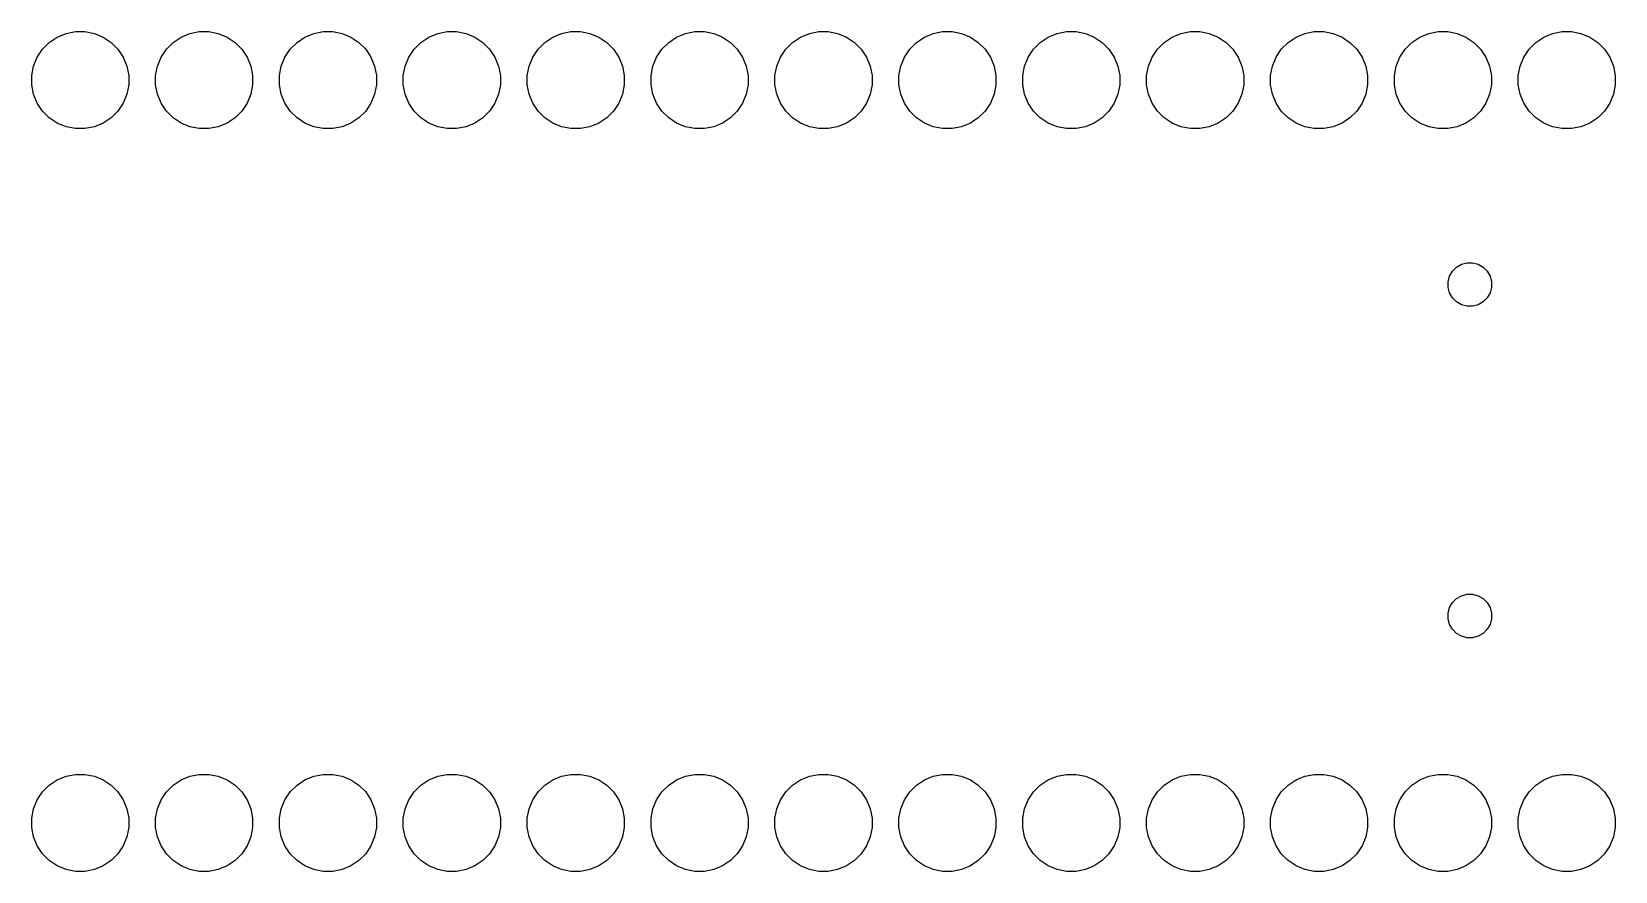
# Model space of a CAD drawing. Extents: x 173.5 to 206, y -95.3 to -78.1.
import ezdxf

# ---------------------------------------------------------------- set-up
doc = ezdxf.new("R2010")
doc.units = 0
doc.layers.add('BLACK', color=7, linetype='CONTINUOUS')

msp = doc.modelspace()

# ---------------------------------------------------------------- linework, layer by layer
at = {"layer": 'BLACK', "linetype": 'CONTINUOUS'}
for p, q in [((173.874766, -78.28239), (174.037762, -78.173479)), ((174.037762, -78.173479), (174.218874, -78.09846)), ((174.218874, -78.09846), (174.411142, -78.060215)), ((174.411142, -78.060215), (174.607176, -78.060215)), ((174.607176, -78.060215), (174.799444, -78.09846)), ((174.799444, -78.09846), (174.980556, -78.173479)), ((174.980556, -78.173479), (175.143552, -78.28239)), ((176.414766, -78.28239), (176.577762, -78.173479)), ((176.577762, -78.173479), (176.758874, -78.09846)), ((176.758874, -78.09846), (176.951142, -78.060215)), ((176.951142, -78.060215), (177.147176, -78.060215)), ((177.147176, -78.060215), (177.339444, -78.09846)), ((177.339444, -78.09846), (177.520556, -78.173479)), ((177.520556, -78.173479), (177.683552, -78.28239)), ((178.954766, -78.28239), (179.117762, -78.173479)), ((179.117762, -78.173479), (179.298874, -78.09846)), ((179.298874, -78.09846), (179.491142, -78.060215)), ((179.491142, -78.060215), (179.687176, -78.060215)), ((179.687176, -78.060215), (179.879444, -78.09846)), ((179.879444, -78.09846), (180.060556, -78.173479)), ((180.060556, -78.173479), (180.223552, -78.28239)), ((181.494766, -78.28239), (181.657762, -78.173479)), ((181.657762, -78.173479), (181.838874, -78.09846)), ((181.838874, -78.09846), (182.031142, -78.060215)), ((182.031142, -78.060215), (182.227176, -78.060215)), ((182.227176, -78.060215), (182.419444, -78.09846)), ((182.419444, -78.09846), (182.600556, -78.173479)), ((182.600556, -78.173479), (182.763552, -78.28239)), ((184.034766, -78.28239), (184.197762, -78.173479)), ((184.197762, -78.173479), (184.378874, -78.09846)), ((184.378874, -78.09846), (184.571142, -78.060215)), ((184.571142, -78.060215), (184.767176, -78.060215)), ((184.767176, -78.060215), (184.959444, -78.09846)), ((184.959444, -78.09846), (185.140556, -78.173479)), ((185.140556, -78.173479), (185.303552, -78.28239)), ((186.574766, -78.28239), (186.737762, -78.173479)), ((186.737762, -78.173479), (186.918874, -78.09846)), ((186.918874, -78.09846), (187.111142, -78.060215)), ((187.111142, -78.060215), (187.307176, -78.060215)), ((187.307176, -78.060215), (187.499444, -78.09846)), ((187.499444, -78.09846), (187.680556, -78.173479)), ((187.680556, -78.173479), (187.843552, -78.28239)), ((189.114766, -78.28239), (189.277762, -78.173479)), ((189.277762, -78.173479), (189.458874, -78.09846)), ((189.458874, -78.09846), (189.651142, -78.060215)), ((189.651142, -78.060215), (189.847176, -78.060215)), ((189.847176, -78.060215), (190.039444, -78.09846)), ((190.039444, -78.09846), (190.220556, -78.173479)), ((190.220556, -78.173479), (190.383552, -78.28239)), ((191.654766, -78.28239), (191.817762, -78.173479)), ((191.817762, -78.173479), (191.998874, -78.09846)), ((191.998874, -78.09846), (192.191142, -78.060215)), ((192.191142, -78.060215), (192.387176, -78.060215)), ((192.387176, -78.060215), (192.579444, -78.09846)), ((192.579444, -78.09846), (192.760556, -78.173479)), ((192.760556, -78.173479), (192.923552, -78.28239)), ((194.194766, -78.28239), (194.357762, -78.173479)), ((194.357762, -78.173479), (194.538874, -78.09846)), ((194.538874, -78.09846), (194.731142, -78.060215)), ((194.731142, -78.060215), (194.927176, -78.060215)), ((194.927176, -78.060215), (195.119444, -78.09846)), ((195.119444, -78.09846), (195.300556, -78.173479)), ((195.300556, -78.173479), (195.463552, -78.28239)), ((196.734766, -78.28239), (196.897762, -78.173479)), ((196.897762, -78.173479), (197.078874, -78.09846)), ((197.078874, -78.09846), (197.271142, -78.060215)), ((197.271142, -78.060215), (197.467176, -78.060215)), ((197.467176, -78.060215), (197.659444, -78.09846)), ((197.659444, -78.09846), (197.840556, -78.173479)), ((197.840556, -78.173479), (198.003552, -78.28239)), ((199.274766, -78.28239), (199.437762, -78.173479)), ((199.437762, -78.173479), (199.618874, -78.09846)), ((199.618874, -78.09846), (199.811142, -78.060215)), ((199.811142, -78.060215), (200.007176, -78.060215)), ((200.007176, -78.060215), (200.199444, -78.09846)), ((200.199444, -78.09846), (200.380556, -78.173479)), ((200.380556, -78.173479), (200.543552, -78.28239)), ((201.814766, -78.28239), (201.977762, -78.173479)), ((201.977762, -78.173479), (202.158874, -78.09846)), ((202.158874, -78.09846), (202.351142, -78.060215)), ((202.351142, -78.060215), (202.547176, -78.060215)), ((202.547176, -78.060215), (202.739444, -78.09846)), ((202.739444, -78.09846), (202.920556, -78.173479)), ((202.920556, -78.173479), (203.083552, -78.28239)), ((204.354766, -78.28239), (204.517762, -78.173479)), ((204.517762, -78.173479), (204.698874, -78.09846)), ((204.698874, -78.09846), (204.891142, -78.060215)), ((204.891142, -78.060215), (205.087176, -78.060215)), ((205.087176, -78.060215), (205.279444, -78.09846)), ((205.279444, -78.09846), (205.460556, -78.173479)), ((205.460556, -78.173479), (205.623552, -78.28239)), ((173.627238, -78.584003), (173.736149, -78.421007)), ((173.736149, -78.421007), (173.874766, -78.28239)), ((175.143552, -78.28239), (175.282169, -78.421007)), ((175.282169, -78.421007), (175.39108, -78.584003)), ((176.167238, -78.584003), (176.276149, -78.421007)), ((176.276149, -78.421007), (176.414766, -78.28239)), ((177.683552, -78.28239), (177.822169, -78.421007)), ((177.822169, -78.421007), (177.93108, -78.584003)), ((178.707238, -78.584003), (178.816149, -78.421007)), ((178.816149, -78.421007), (178.954766, -78.28239)), ((180.223552, -78.28239), (180.362169, -78.421007)), ((180.362169, -78.421007), (180.47108, -78.584003)), ((181.247238, -78.584003), (181.356149, -78.421007)), ((181.356149, -78.421007), (181.494766, -78.28239)), ((182.763552, -78.28239), (182.902169, -78.421007)), ((182.902169, -78.421007), (183.01108, -78.584003)), ((183.787238, -78.584003), (183.896149, -78.421007)), ((183.896149, -78.421007), (184.034766, -78.28239)), ((185.303552, -78.28239), (185.442169, -78.421007)), ((185.442169, -78.421007), (185.55108, -78.584003)), ((186.327238, -78.584003), (186.436149, -78.421007)), ((186.436149, -78.421007), (186.574766, -78.28239)), ((187.843552, -78.28239), (187.982169, -78.421007)), ((187.982169, -78.421007), (188.09108, -78.584003)), ((188.867238, -78.584003), (188.976149, -78.421007)), ((188.976149, -78.421007), (189.114766, -78.28239)), ((190.383552, -78.28239), (190.522169, -78.421007)), ((190.522169, -78.421007), (190.63108, -78.584003)), ((191.407238, -78.584003), (191.516149, -78.421007)), ((191.516149, -78.421007), (191.654766, -78.28239)), ((192.923552, -78.28239), (193.062169, -78.421007)), ((193.062169, -78.421007), (193.17108, -78.584003)), ((193.947238, -78.584003), (194.056149, -78.421007)), ((194.056149, -78.421007), (194.194766, -78.28239)), ((195.463552, -78.28239), (195.602169, -78.421007)), ((195.602169, -78.421007), (195.71108, -78.584003)), ((196.487238, -78.584003), (196.596149, -78.421007)), ((196.596149, -78.421007), (196.734766, -78.28239)), ((198.003552, -78.28239), (198.142169, -78.421007)), ((198.142169, -78.421007), (198.25108, -78.584003)), ((199.027238, -78.584003), (199.136149, -78.421007)), ((199.136149, -78.421007), (199.274766, -78.28239)), ((200.543552, -78.28239), (200.682169, -78.421007)), ((200.682169, -78.421007), (200.79108, -78.584003)), ((201.567238, -78.584003), (201.676149, -78.421007)), ((201.676149, -78.421007), (201.814766, -78.28239)), ((203.083552, -78.28239), (203.222169, -78.421007)), ((203.222169, -78.421007), (203.33108, -78.584003)), ((204.107238, -78.584003), (204.216149, -78.421007)), ((204.216149, -78.421007), (204.354766, -78.28239)), ((205.623552, -78.28239), (205.762169, -78.421007)), ((205.762169, -78.421007), (205.87108, -78.584003)), ((173.513974, -78.957383), (173.552219, -78.765115)), ((173.552219, -78.765115), (173.627238, -78.584003)), ((175.39108, -78.584003), (175.466099, -78.765115)), ((175.466099, -78.765115), (175.504344, -78.957383)), ((176.053974, -78.957383), (176.092219, -78.765115)), ((176.092219, -78.765115), (176.167238, -78.584003)), ((177.93108, -78.584003), (178.006099, -78.765115)), ((178.006099, -78.765115), (178.044344, -78.957383)), ((178.593974, -78.957383), (178.632219, -78.765115)), ((178.632219, -78.765115), (178.707238, -78.584003)), ((180.47108, -78.584003), (180.546099, -78.765115)), ((180.546099, -78.765115), (180.584344, -78.957383)), ((181.133974, -78.957383), (181.172219, -78.765115)), ((181.172219, -78.765115), (181.247238, -78.584003)), ((183.01108, -78.584003), (183.086099, -78.765115)), ((183.086099, -78.765115), (183.124344, -78.957383)), ((183.673974, -78.957383), (183.712219, -78.765115)), ((183.712219, -78.765115), (183.787238, -78.584003)), ((185.55108, -78.584003), (185.626099, -78.765115)), ((185.626099, -78.765115), (185.664344, -78.957383)), ((186.213974, -78.957383), (186.252219, -78.765115)), ((186.252219, -78.765115), (186.327238, -78.584003)), ((188.09108, -78.584003), (188.166099, -78.765115)), ((188.166099, -78.765115), (188.204344, -78.957383)), ((188.753974, -78.957383), (188.792219, -78.765115)), ((188.792219, -78.765115), (188.867238, -78.584003)), ((190.63108, -78.584003), (190.706099, -78.765115)), ((190.706099, -78.765115), (190.744344, -78.957383)), ((191.293974, -78.957383), (191.332219, -78.765115)), ((191.332219, -78.765115), (191.407238, -78.584003)), ((193.17108, -78.584003), (193.246099, -78.765115)), ((193.246099, -78.765115), (193.284344, -78.957383)), ((193.833974, -78.957383), (193.872219, -78.765115)), ((193.872219, -78.765115), (193.947238, -78.584003)), ((195.71108, -78.584003), (195.786099, -78.765115)), ((195.786099, -78.765115), (195.824344, -78.957383)), ((196.373974, -78.957383), (196.412219, -78.765115)), ((196.412219, -78.765115), (196.487238, -78.584003)), ((198.25108, -78.584003), (198.326099, -78.765115)), ((198.326099, -78.765115), (198.364344, -78.957383)), ((198.913974, -78.957383), (198.952219, -78.765115)), ((198.952219, -78.765115), (199.027238, -78.584003)), ((200.79108, -78.584003), (200.866099, -78.765115)), ((200.866099, -78.765115), (200.904344, -78.957383)), ((201.453974, -78.957383), (201.492219, -78.765115)), ((201.492219, -78.765115), (201.567238, -78.584003)), ((203.33108, -78.584003), (203.406099, -78.765115)), ((203.406099, -78.765115), (203.444344, -78.957383)), ((203.993974, -78.957383), (204.032219, -78.765115)), ((204.032219, -78.765115), (204.107238, -78.584003)), ((205.87108, -78.584003), (205.946099, -78.765115)), ((205.946099, -78.765115), (205.984344, -78.957383)), ((173.513974, -79.153417), (173.513974, -78.957383)), ((173.552219, -79.345685), (173.513974, -79.153417)), ((175.504344, -79.153417), (175.466099, -79.345685)), ((175.504344, -78.957383), (175.504344, -79.153417)), ((176.053974, -79.153417), (176.053974, -78.957383)), ((176.092219, -79.345685), (176.053974, -79.153417)), ((178.044344, -79.153417), (178.006099, -79.345685)), ((178.044344, -78.957383), (178.044344, -79.153417)), ((178.593974, -79.153417), (178.593974, -78.957383)), ((178.632219, -79.345685), (178.593974, -79.153417)), ((180.584344, -79.153417), (180.546099, -79.345685)), ((180.584344, -78.957383), (180.584344, -79.153417)), ((181.133974, -79.153417), (181.133974, -78.957383)), ((181.172219, -79.345685), (181.133974, -79.153417)), ((183.124344, -79.153417), (183.086099, -79.345685)), ((183.124344, -78.957383), (183.124344, -79.153417)), ((183.673974, -79.153417), (183.673974, -78.957383)), ((183.712219, -79.345685), (183.673974, -79.153417)), ((185.664344, -79.153417), (185.626099, -79.345685)), ((185.664344, -78.957383), (185.664344, -79.153417)), ((186.213974, -79.153417), (186.213974, -78.957383)), ((186.252219, -79.345685), (186.213974, -79.153417)), ((188.204344, -79.153417), (188.166099, -79.345685)), ((188.204344, -78.957383), (188.204344, -79.153417)), ((188.753974, -79.153417), (188.753974, -78.957383)), ((188.792219, -79.345685), (188.753974, -79.153417)), ((190.744344, -79.153417), (190.706099, -79.345685)), ((190.744344, -78.957383), (190.744344, -79.153417)), ((191.293974, -79.153417), (191.293974, -78.957383)), ((191.332219, -79.345685), (191.293974, -79.153417)), ((193.284344, -79.153417), (193.246099, -79.345685)), ((193.284344, -78.957383), (193.284344, -79.153417)), ((193.833974, -79.153417), (193.833974, -78.957383)), ((193.872219, -79.345685), (193.833974, -79.153417)), ((195.824344, -79.153417), (195.786099, -79.345685)), ((195.824344, -78.957383), (195.824344, -79.153417)), ((196.373974, -79.153417), (196.373974, -78.957383)), ((196.412219, -79.345685), (196.373974, -79.153417)), ((198.364344, -79.153417), (198.326099, -79.345685)), ((198.364344, -78.957383), (198.364344, -79.153417)), ((198.913974, -79.153417), (198.913974, -78.957383)), ((198.952219, -79.345685), (198.913974, -79.153417)), ((200.904344, -79.153417), (200.866099, -79.345685)), ((200.904344, -78.957383), (200.904344, -79.153417)), ((201.453974, -79.153417), (201.453974, -78.957383)), ((201.492219, -79.345685), (201.453974, -79.153417)), ((203.444344, -79.153417), (203.406099, -79.345685)), ((203.444344, -78.957383), (203.444344, -79.153417)), ((203.993974, -79.153417), (203.993974, -78.957383)), ((204.032219, -79.345685), (203.993974, -79.153417)), ((205.984344, -79.153417), (205.946099, -79.345685)), ((205.984344, -78.957383), (205.984344, -79.153417)), ((173.627238, -79.526797), (173.552219, -79.345685)), ((173.736149, -79.689793), (173.627238, -79.526797)), ((175.39108, -79.526797), (175.282169, -79.689793)), ((175.466099, -79.345685), (175.39108, -79.526797)), ((176.167238, -79.526797), (176.092219, -79.345685)), ((176.276149, -79.689793), (176.167238, -79.526797)), ((177.93108, -79.526797), (177.822169, -79.689793)), ((178.006099, -79.345685), (177.93108, -79.526797)), ((178.707238, -79.526797), (178.632219, -79.345685)), ((178.816149, -79.689793), (178.707238, -79.526797)), ((180.47108, -79.526797), (180.362169, -79.689793)), ((180.546099, -79.345685), (180.47108, -79.526797)), ((181.247238, -79.526797), (181.172219, -79.345685)), ((181.356149, -79.689793), (181.247238, -79.526797)), ((183.01108, -79.526797), (182.902169, -79.689793)), ((183.086099, -79.345685), (183.01108, -79.526797)), ((183.787238, -79.526797), (183.712219, -79.345685)), ((183.896149, -79.689793), (183.787238, -79.526797)), ((185.55108, -79.526797), (185.442169, -79.689793)), ((185.626099, -79.345685), (185.55108, -79.526797)), ((186.327238, -79.526797), (186.252219, -79.345685)), ((186.436149, -79.689793), (186.327238, -79.526797)), ((188.09108, -79.526797), (187.982169, -79.689793)), ((188.166099, -79.345685), (188.09108, -79.526797)), ((188.867238, -79.526797), (188.792219, -79.345685)), ((188.976149, -79.689793), (188.867238, -79.526797)), ((190.63108, -79.526797), (190.522169, -79.689793)), ((190.706099, -79.345685), (190.63108, -79.526797)), ((191.407238, -79.526797), (191.332219, -79.345685)), ((191.516149, -79.689793), (191.407238, -79.526797)), ((193.17108, -79.526797), (193.062169, -79.689793)), ((193.246099, -79.345685), (193.17108, -79.526797)), ((193.947238, -79.526797), (193.872219, -79.345685)), ((194.056149, -79.689793), (193.947238, -79.526797)), ((195.71108, -79.526797), (195.602169, -79.689793)), ((195.786099, -79.345685), (195.71108, -79.526797)), ((196.487238, -79.526797), (196.412219, -79.345685)), ((196.596149, -79.689793), (196.487238, -79.526797)), ((198.25108, -79.526797), (198.142169, -79.689793)), ((198.326099, -79.345685), (198.25108, -79.526797)), ((199.027238, -79.526797), (198.952219, -79.345685)), ((199.136149, -79.689793), (199.027238, -79.526797)), ((200.79108, -79.526797), (200.682169, -79.689793)), ((200.866099, -79.345685), (200.79108, -79.526797)), ((201.567238, -79.526797), (201.492219, -79.345685)), ((201.676149, -79.689793), (201.567238, -79.526797)), ((203.33108, -79.526797), (203.222169, -79.689793)), ((203.406099, -79.345685), (203.33108, -79.526797)), ((204.107238, -79.526797), (204.032219, -79.345685)), ((204.216149, -79.689793), (204.107238, -79.526797)), ((205.87108, -79.526797), (205.762169, -79.689793)), ((205.946099, -79.345685), (205.87108, -79.526797)), ((173.874766, -79.82841), (173.736149, -79.689793)), ((174.037762, -79.937321), (173.874766, -79.82841)), ((175.143552, -79.82841), (174.980556, -79.937321)), ((175.282169, -79.689793), (175.143552, -79.82841)), ((176.414766, -79.82841), (176.276149, -79.689793)), ((176.577762, -79.937321), (176.414766, -79.82841)), ((177.683552, -79.82841), (177.520556, -79.937321)), ((177.822169, -79.689793), (177.683552, -79.82841)), ((178.954766, -79.82841), (178.816149, -79.689793)), ((179.117762, -79.937321), (178.954766, -79.82841)), ((180.223552, -79.82841), (180.060556, -79.937321)), ((180.362169, -79.689793), (180.223552, -79.82841)), ((181.494766, -79.82841), (181.356149, -79.689793)), ((181.657762, -79.937321), (181.494766, -79.82841)), ((182.763552, -79.82841), (182.600556, -79.937321)), ((182.902169, -79.689793), (182.763552, -79.82841)), ((184.034766, -79.82841), (183.896149, -79.689793)), ((184.197762, -79.937321), (184.034766, -79.82841)), ((185.303552, -79.82841), (185.140556, -79.937321)), ((185.442169, -79.689793), (185.303552, -79.82841)), ((186.574766, -79.82841), (186.436149, -79.689793)), ((186.737762, -79.937321), (186.574766, -79.82841)), ((187.843552, -79.82841), (187.680556, -79.937321)), ((187.982169, -79.689793), (187.843552, -79.82841)), ((189.114766, -79.82841), (188.976149, -79.689793)), ((189.277762, -79.937321), (189.114766, -79.82841)), ((190.383552, -79.82841), (190.220556, -79.937321)), ((190.522169, -79.689793), (190.383552, -79.82841)), ((191.654766, -79.82841), (191.516149, -79.689793)), ((191.817762, -79.937321), (191.654766, -79.82841)), ((192.923552, -79.82841), (192.760556, -79.937321)), ((193.062169, -79.689793), (192.923552, -79.82841)), ((194.194766, -79.82841), (194.056149, -79.689793)), ((194.357762, -79.937321), (194.194766, -79.82841)), ((195.463552, -79.82841), (195.300556, -79.937321)), ((195.602169, -79.689793), (195.463552, -79.82841)), ((196.734766, -79.82841), (196.596149, -79.689793)), ((196.897762, -79.937321), (196.734766, -79.82841)), ((198.003552, -79.82841), (197.840556, -79.937321)), ((198.142169, -79.689793), (198.003552, -79.82841)), ((199.274766, -79.82841), (199.136149, -79.689793)), ((199.437762, -79.937321), (199.274766, -79.82841)), ((200.543552, -79.82841), (200.380556, -79.937321)), ((200.682169, -79.689793), (200.543552, -79.82841)), ((201.814766, -79.82841), (201.676149, -79.689793)), ((201.977762, -79.937321), (201.814766, -79.82841)), ((203.083552, -79.82841), (202.920556, -79.937321)), ((203.222169, -79.689793), (203.083552, -79.82841)), ((204.354766, -79.82841), (204.216149, -79.689793)), ((204.517762, -79.937321), (204.354766, -79.82841)), ((205.623552, -79.82841), (205.460556, -79.937321)), ((205.762169, -79.689793), (205.623552, -79.82841)), ((174.218874, -80.01234), (174.037762, -79.937321)), ((174.411142, -80.050585), (174.218874, -80.01234)), ((174.607176, -80.050585), (174.411142, -80.050585)), ((174.799444, -80.01234), (174.607176, -80.050585)), ((174.980556, -79.937321), (174.799444, -80.01234)), ((176.758874, -80.01234), (176.577762, -79.937321)), ((176.951142, -80.050585), (176.758874, -80.01234)), ((177.147176, -80.050585), (176.951142, -80.050585)), ((177.339444, -80.01234), (177.147176, -80.050585)), ((177.520556, -79.937321), (177.339444, -80.01234)), ((179.298874, -80.01234), (179.117762, -79.937321)), ((179.491142, -80.050585), (179.298874, -80.01234)), ((179.687176, -80.050585), (179.491142, -80.050585)), ((179.879444, -80.01234), (179.687176, -80.050585)), ((180.060556, -79.937321), (179.879444, -80.01234)), ((181.838874, -80.01234), (181.657762, -79.937321)), ((182.031142, -80.050585), (181.838874, -80.01234)), ((182.227176, -80.050585), (182.031142, -80.050585)), ((182.419444, -80.01234), (182.227176, -80.050585)), ((182.600556, -79.937321), (182.419444, -80.01234)), ((184.378874, -80.01234), (184.197762, -79.937321)), ((184.571142, -80.050585), (184.378874, -80.01234)), ((184.767176, -80.050585), (184.571142, -80.050585)), ((184.959444, -80.01234), (184.767176, -80.050585)), ((185.140556, -79.937321), (184.959444, -80.01234)), ((186.918874, -80.01234), (186.737762, -79.937321)), ((187.111142, -80.050585), (186.918874, -80.01234)), ((187.307176, -80.050585), (187.111142, -80.050585)), ((187.499444, -80.01234), (187.307176, -80.050585)), ((187.680556, -79.937321), (187.499444, -80.01234)), ((189.458874, -80.01234), (189.277762, -79.937321)), ((189.651142, -80.050585), (189.458874, -80.01234)), ((189.847176, -80.050585), (189.651142, -80.050585)), ((190.039444, -80.01234), (189.847176, -80.050585)), ((190.220556, -79.937321), (190.039444, -80.01234)), ((191.998874, -80.01234), (191.817762, -79.937321)), ((192.191142, -80.050585), (191.998874, -80.01234)), ((192.387176, -80.050585), (192.191142, -80.050585)), ((192.579444, -80.01234), (192.387176, -80.050585)), ((192.760556, -79.937321), (192.579444, -80.01234)), ((194.538874, -80.01234), (194.357762, -79.937321)), ((194.731142, -80.050585), (194.538874, -80.01234)), ((194.927176, -80.050585), (194.731142, -80.050585)), ((195.119444, -80.01234), (194.927176, -80.050585)), ((195.300556, -79.937321), (195.119444, -80.01234)), ((197.078874, -80.01234), (196.897762, -79.937321)), ((197.271142, -80.050585), (197.078874, -80.01234)), ((197.467176, -80.050585), (197.271142, -80.050585)), ((197.659444, -80.01234), (197.467176, -80.050585)), ((197.840556, -79.937321), (197.659444, -80.01234)), ((199.618874, -80.01234), (199.437762, -79.937321)), ((199.811142, -80.050585), (199.618874, -80.01234)), ((200.007176, -80.050585), (199.811142, -80.050585)), ((200.199444, -80.01234), (200.007176, -80.050585)), ((200.380556, -79.937321), (200.199444, -80.01234)), ((202.158874, -80.01234), (201.977762, -79.937321)), ((202.351142, -80.050585), (202.158874, -80.01234)), ((202.547176, -80.050585), (202.351142, -80.050585)), ((202.739444, -80.01234), (202.547176, -80.050585)), ((202.920556, -79.937321), (202.739444, -80.01234)), ((204.698874, -80.01234), (204.517762, -79.937321)), ((204.891142, -80.050585), (204.698874, -80.01234)), ((205.087176, -80.050585), (204.891142, -80.050585)), ((205.279444, -80.01234), (205.087176, -80.050585)), ((205.460556, -79.937321), (205.279444, -80.01234)), ((202.55385, -83.191263), (202.584254, -83.077792)), ((202.584254, -83.077792), (202.642991, -82.976057)), ((202.642991, -82.976057), (202.726057, -82.892991)), ((202.726057, -82.892991), (202.827792, -82.834254)), ((202.827792, -82.834254), (202.941263, -82.80385)), ((202.941263, -82.80385), (203.058737, -82.80385)), ((203.058737, -82.80385), (203.172208, -82.834254)), ((203.172208, -82.834254), (203.273943, -82.892991)), ((203.273943, -82.892991), (203.357009, -82.976057)), ((203.357009, -82.976057), (203.415746, -83.077792)), ((203.415746, -83.077792), (203.44615, -83.191263)), ((202.55385, -83.308737), (202.55385, -83.191263)), ((202.584254, -83.422208), (202.55385, -83.308737)), ((202.642991, -83.523943), (202.584254, -83.422208)), ((203.415746, -83.422208), (203.357009, -83.523943)), ((203.44615, -83.308737), (203.415746, -83.422208)), ((203.44615, -83.191263), (203.44615, -83.308737)), ((202.726057, -83.607009), (202.642991, -83.523943)), ((202.827792, -83.665746), (202.726057, -83.607009)), ((202.941263, -83.69615), (202.827792, -83.665746)), ((203.058737, -83.69615), (202.941263, -83.69615)), ((203.172208, -83.665746), (203.058737, -83.69615)), ((203.273943, -83.607009), (203.172208, -83.665746)), ((203.357009, -83.523943), (203.273943, -83.607009)), ((202.827792, -89.634254), (202.941263, -89.60385)), ((202.941263, -89.60385), (203.058737, -89.60385)), ((203.058737, -89.60385), (203.172208, -89.634254)), ((202.55385, -89.991263), (202.584254, -89.877792)), ((202.584254, -89.877792), (202.642991, -89.776057)), ((202.642991, -89.776057), (202.726057, -89.692991)), ((202.726057, -89.692991), (202.827792, -89.634254)), ((203.172208, -89.634254), (203.273943, -89.692991)), ((203.273943, -89.692991), (203.357009, -89.776057)), ((203.357009, -89.776057), (203.415746, -89.877792)), ((203.415746, -89.877792), (203.44615, -89.991263)), ((202.55385, -90.108737), (202.55385, -89.991263)), ((202.584254, -90.222208), (202.55385, -90.108737)), ((202.642991, -90.323943), (202.584254, -90.222208)), ((203.415746, -90.222208), (203.357009, -90.323943)), ((203.44615, -90.108737), (203.415746, -90.222208)), ((203.44615, -89.991263), (203.44615, -90.108737)), ((202.726057, -90.407009), (202.642991, -90.323943)), ((202.827792, -90.465746), (202.726057, -90.407009)), ((202.941263, -90.49615), (202.827792, -90.465746)), ((203.058737, -90.49615), (202.941263, -90.49615)), ((203.172208, -90.465746), (203.058737, -90.49615)), ((203.273943, -90.407009), (203.172208, -90.465746)), ((203.357009, -90.323943), (203.273943, -90.407009)), ((173.874776, -93.5224), (174.037772, -93.413489)), ((174.037772, -93.413489), (174.218884, -93.33847)), ((174.218884, -93.33847), (174.411152, -93.300225)), ((174.411152, -93.300225), (174.607186, -93.300225)), ((174.607186, -93.300225), (174.799454, -93.33847)), ((174.799454, -93.33847), (174.980566, -93.413489)), ((174.980566, -93.413489), (175.143562, -93.5224)), ((176.414776, -93.5224), (176.577772, -93.413489)), ((176.577772, -93.413489), (176.758884, -93.33847)), ((176.758884, -93.33847), (176.951152, -93.300225)), ((176.951152, -93.300225), (177.147186, -93.300225)), ((177.147186, -93.300225), (177.339454, -93.33847)), ((177.339454, -93.33847), (177.520566, -93.413489)), ((177.520566, -93.413489), (177.683562, -93.5224)), ((178.954776, -93.5224), (179.117772, -93.413489)), ((179.117772, -93.413489), (179.298884, -93.33847)), ((179.298884, -93.33847), (179.491152, -93.300225)), ((179.491152, -93.300225), (179.687186, -93.300225)), ((179.687186, -93.300225), (179.879454, -93.33847)), ((179.879454, -93.33847), (180.060566, -93.413489)), ((180.060566, -93.413489), (180.223562, -93.5224)), ((181.494776, -93.5224), (181.657772, -93.413489)), ((181.657772, -93.413489), (181.838884, -93.33847)), ((181.838884, -93.33847), (182.031152, -93.300225)), ((182.031152, -93.300225), (182.227186, -93.300225)), ((182.227186, -93.300225), (182.419454, -93.33847)), ((182.419454, -93.33847), (182.600566, -93.413489)), ((182.600566, -93.413489), (182.763562, -93.5224)), ((184.034776, -93.5224), (184.197772, -93.413489)), ((184.197772, -93.413489), (184.378884, -93.33847)), ((184.378884, -93.33847), (184.571152, -93.300225)), ((184.571152, -93.300225), (184.767186, -93.300225)), ((184.767186, -93.300225), (184.959454, -93.33847)), ((184.959454, -93.33847), (185.140566, -93.413489)), ((185.140566, -93.413489), (185.303562, -93.5224)), ((186.574776, -93.5224), (186.737772, -93.413489)), ((186.737772, -93.413489), (186.918884, -93.33847)), ((186.918884, -93.33847), (187.111152, -93.300225)), ((187.111152, -93.300225), (187.307186, -93.300225)), ((187.307186, -93.300225), (187.499454, -93.33847)), ((187.499454, -93.33847), (187.680566, -93.413489)), ((187.680566, -93.413489), (187.843562, -93.5224)), ((189.114776, -93.5224), (189.277772, -93.413489)), ((189.277772, -93.413489), (189.458884, -93.33847)), ((189.458884, -93.33847), (189.651152, -93.300225)), ((189.651152, -93.300225), (189.847186, -93.300225)), ((189.847186, -93.300225), (190.039454, -93.33847)), ((190.039454, -93.33847), (190.220566, -93.413489)), ((190.220566, -93.413489), (190.383562, -93.5224)), ((191.654776, -93.5224), (191.817772, -93.413489)), ((191.817772, -93.413489), (191.998884, -93.33847)), ((191.998884, -93.33847), (192.191152, -93.300225)), ((192.191152, -93.300225), (192.387186, -93.300225)), ((192.387186, -93.300225), (192.579454, -93.33847)), ((192.579454, -93.33847), (192.760566, -93.413489)), ((192.760566, -93.413489), (192.923562, -93.5224)), ((194.194776, -93.5224), (194.357772, -93.413489)), ((194.357772, -93.413489), (194.538884, -93.33847)), ((194.538884, -93.33847), (194.731152, -93.300225)), ((194.731152, -93.300225), (194.927186, -93.300225)), ((194.927186, -93.300225), (195.119454, -93.33847)), ((195.119454, -93.33847), (195.300566, -93.413489)), ((195.300566, -93.413489), (195.463562, -93.5224)), ((196.734776, -93.5224), (196.897772, -93.413489)), ((196.897772, -93.413489), (197.078884, -93.33847)), ((197.078884, -93.33847), (197.271152, -93.300225)), ((197.271152, -93.300225), (197.467186, -93.300225)), ((197.467186, -93.300225), (197.659454, -93.33847)), ((197.659454, -93.33847), (197.840566, -93.413489)), ((197.840566, -93.413489), (198.003562, -93.5224)), ((199.274776, -93.5224), (199.437772, -93.413489)), ((199.437772, -93.413489), (199.618884, -93.33847)), ((199.618884, -93.33847), (199.811152, -93.300225)), ((199.811152, -93.300225), (200.007186, -93.300225)), ((200.007186, -93.300225), (200.199454, -93.33847)), ((200.199454, -93.33847), (200.380566, -93.413489)), ((200.380566, -93.413489), (200.543562, -93.5224)), ((201.814776, -93.5224), (201.977772, -93.413489)), ((201.977772, -93.413489), (202.158884, -93.33847)), ((202.158884, -93.33847), (202.351152, -93.300225)), ((202.351152, -93.300225), (202.547186, -93.300225)), ((202.547186, -93.300225), (202.739454, -93.33847)), ((202.739454, -93.33847), (202.920566, -93.413489)), ((202.920566, -93.413489), (203.083562, -93.5224)), ((204.354776, -93.5224), (204.517772, -93.413489)), ((204.517772, -93.413489), (204.698884, -93.33847)), ((204.698884, -93.33847), (204.891152, -93.300225)), ((204.891152, -93.300225), (205.087186, -93.300225)), ((205.087186, -93.300225), (205.279454, -93.33847)), ((205.279454, -93.33847), (205.460566, -93.413489)), ((205.460566, -93.413489), (205.623562, -93.5224)), ((173.552229, -94.005125), (173.627248, -93.824013)), ((173.627248, -93.824013), (173.736159, -93.661017)), ((173.736159, -93.661017), (173.874776, -93.5224)), ((175.143562, -93.5224), (175.282179, -93.661017)), ((175.282179, -93.661017), (175.39109, -93.824013)), ((175.39109, -93.824013), (175.466109, -94.005125)), ((176.092229, -94.005125), (176.167248, -93.824013)), ((176.167248, -93.824013), (176.276159, -93.661017)), ((176.276159, -93.661017), (176.414776, -93.5224)), ((177.683562, -93.5224), (177.822179, -93.661017)), ((177.822179, -93.661017), (177.93109, -93.824013)), ((177.93109, -93.824013), (178.006109, -94.005125)), ((178.632229, -94.005125), (178.707248, -93.824013)), ((178.707248, -93.824013), (178.816159, -93.661017)), ((178.816159, -93.661017), (178.954776, -93.5224)), ((180.223562, -93.5224), (180.362179, -93.661017)), ((180.362179, -93.661017), (180.47109, -93.824013)), ((180.47109, -93.824013), (180.546109, -94.005125)), ((181.172229, -94.005125), (181.247248, -93.824013)), ((181.247248, -93.824013), (181.356159, -93.661017)), ((181.356159, -93.661017), (181.494776, -93.5224)), ((182.763562, -93.5224), (182.902179, -93.661017)), ((182.902179, -93.661017), (183.01109, -93.824013)), ((183.01109, -93.824013), (183.086109, -94.005125)), ((183.712229, -94.005125), (183.787248, -93.824013)), ((183.787248, -93.824013), (183.896159, -93.661017)), ((183.896159, -93.661017), (184.034776, -93.5224)), ((185.303562, -93.5224), (185.442179, -93.661017)), ((185.442179, -93.661017), (185.55109, -93.824013)), ((185.55109, -93.824013), (185.626109, -94.005125)), ((186.252229, -94.005125), (186.327248, -93.824013)), ((186.327248, -93.824013), (186.436159, -93.661017)), ((186.436159, -93.661017), (186.574776, -93.5224)), ((187.843562, -93.5224), (187.982179, -93.661017)), ((187.982179, -93.661017), (188.09109, -93.824013)), ((188.09109, -93.824013), (188.166109, -94.005125)), ((188.792229, -94.005125), (188.867248, -93.824013)), ((188.867248, -93.824013), (188.976159, -93.661017)), ((188.976159, -93.661017), (189.114776, -93.5224)), ((190.383562, -93.5224), (190.522179, -93.661017)), ((190.522179, -93.661017), (190.63109, -93.824013)), ((190.63109, -93.824013), (190.706109, -94.005125)), ((191.332229, -94.005125), (191.407248, -93.824013)), ((191.407248, -93.824013), (191.516159, -93.661017)), ((191.516159, -93.661017), (191.654776, -93.5224)), ((192.923562, -93.5224), (193.062179, -93.661017)), ((193.062179, -93.661017), (193.17109, -93.824013)), ((193.17109, -93.824013), (193.246109, -94.005125)), ((193.872229, -94.005125), (193.947248, -93.824013)), ((193.947248, -93.824013), (194.056159, -93.661017)), ((194.056159, -93.661017), (194.194776, -93.5224)), ((195.463562, -93.5224), (195.602179, -93.661017)), ((195.602179, -93.661017), (195.71109, -93.824013)), ((195.71109, -93.824013), (195.786109, -94.005125)), ((196.412229, -94.005125), (196.487248, -93.824013)), ((196.487248, -93.824013), (196.596159, -93.661017)), ((196.596159, -93.661017), (196.734776, -93.5224)), ((198.003562, -93.5224), (198.142179, -93.661017)), ((198.142179, -93.661017), (198.25109, -93.824013)), ((198.25109, -93.824013), (198.326109, -94.005125)), ((198.952229, -94.005125), (199.027248, -93.824013)), ((199.027248, -93.824013), (199.136159, -93.661017)), ((199.136159, -93.661017), (199.274776, -93.5224)), ((200.543562, -93.5224), (200.682179, -93.661017)), ((200.682179, -93.661017), (200.79109, -93.824013)), ((200.79109, -93.824013), (200.866109, -94.005125)), ((201.492229, -94.005125), (201.567248, -93.824013)), ((201.567248, -93.824013), (201.676159, -93.661017)), ((201.676159, -93.661017), (201.814776, -93.5224)), ((203.083562, -93.5224), (203.222179, -93.661017)), ((203.222179, -93.661017), (203.33109, -93.824013)), ((203.33109, -93.824013), (203.406109, -94.005125)), ((204.032229, -94.005125), (204.107248, -93.824013)), ((204.107248, -93.824013), (204.216159, -93.661017)), ((204.216159, -93.661017), (204.354776, -93.5224)), ((205.623562, -93.5224), (205.762179, -93.661017)), ((205.762179, -93.661017), (205.87109, -93.824013)), ((205.87109, -93.824013), (205.946109, -94.005125)), ((173.513984, -94.197393), (173.552229, -94.005125)), ((175.466109, -94.005125), (175.504354, -94.197393)), ((176.053984, -94.197393), (176.092229, -94.005125)), ((178.006109, -94.005125), (178.044354, -94.197393)), ((178.593984, -94.197393), (178.632229, -94.005125)), ((180.546109, -94.005125), (180.584354, -94.197393)), ((181.133984, -94.197393), (181.172229, -94.005125)), ((183.086109, -94.005125), (183.124354, -94.197393)), ((183.673984, -94.197393), (183.712229, -94.005125)), ((185.626109, -94.005125), (185.664354, -94.197393)), ((186.213984, -94.197393), (186.252229, -94.005125)), ((188.166109, -94.005125), (188.204354, -94.197393)), ((188.753984, -94.197393), (188.792229, -94.005125)), ((190.706109, -94.005125), (190.744354, -94.197393)), ((191.293984, -94.197393), (191.332229, -94.005125)), ((193.246109, -94.005125), (193.284354, -94.197393)), ((193.833984, -94.197393), (193.872229, -94.005125)), ((195.786109, -94.005125), (195.824354, -94.197393)), ((196.373984, -94.197393), (196.412229, -94.005125)), ((198.326109, -94.005125), (198.364354, -94.197393)), ((198.913984, -94.197393), (198.952229, -94.005125)), ((200.866109, -94.005125), (200.904354, -94.197393)), ((201.453984, -94.197393), (201.492229, -94.005125)), ((203.406109, -94.005125), (203.444354, -94.197393)), ((203.993984, -94.197393), (204.032229, -94.005125)), ((205.946109, -94.005125), (205.984354, -94.197393)), ((173.513984, -94.393427), (173.513984, -94.197393)), ((173.552229, -94.585695), (173.513984, -94.393427)), ((175.504354, -94.393427), (175.466109, -94.585695)), ((175.504354, -94.197393), (175.504354, -94.393427)), ((176.053984, -94.393427), (176.053984, -94.197393)), ((176.092229, -94.585695), (176.053984, -94.393427)), ((178.044354, -94.393427), (178.006109, -94.585695)), ((178.044354, -94.197393), (178.044354, -94.393427)), ((178.593984, -94.393427), (178.593984, -94.197393)), ((178.632229, -94.585695), (178.593984, -94.393427)), ((180.584354, -94.393427), (180.546109, -94.585695)), ((180.584354, -94.197393), (180.584354, -94.393427)), ((181.133984, -94.393427), (181.133984, -94.197393)), ((181.172229, -94.585695), (181.133984, -94.393427)), ((183.124354, -94.393427), (183.086109, -94.585695)), ((183.124354, -94.197393), (183.124354, -94.393427)), ((183.673984, -94.393427), (183.673984, -94.197393)), ((183.712229, -94.585695), (183.673984, -94.393427)), ((185.664354, -94.393427), (185.626109, -94.585695)), ((185.664354, -94.197393), (185.664354, -94.393427)), ((186.213984, -94.393427), (186.213984, -94.197393)), ((186.252229, -94.585695), (186.213984, -94.393427)), ((188.204354, -94.393427), (188.166109, -94.585695)), ((188.204354, -94.197393), (188.204354, -94.393427)), ((188.753984, -94.393427), (188.753984, -94.197393)), ((188.792229, -94.585695), (188.753984, -94.393427)), ((190.744354, -94.393427), (190.706109, -94.585695)), ((190.744354, -94.197393), (190.744354, -94.393427)), ((191.293984, -94.393427), (191.293984, -94.197393)), ((191.332229, -94.585695), (191.293984, -94.393427)), ((193.284354, -94.393427), (193.246109, -94.585695)), ((193.284354, -94.197393), (193.284354, -94.393427)), ((193.833984, -94.393427), (193.833984, -94.197393)), ((193.872229, -94.585695), (193.833984, -94.393427)), ((195.824354, -94.393427), (195.786109, -94.585695)), ((195.824354, -94.197393), (195.824354, -94.393427)), ((196.373984, -94.393427), (196.373984, -94.197393)), ((196.412229, -94.585695), (196.373984, -94.393427)), ((198.364354, -94.393427), (198.326109, -94.585695)), ((198.364354, -94.197393), (198.364354, -94.393427)), ((198.913984, -94.393427), (198.913984, -94.197393)), ((198.952229, -94.585695), (198.913984, -94.393427)), ((200.904354, -94.393427), (200.866109, -94.585695)), ((200.904354, -94.197393), (200.904354, -94.393427)), ((201.453984, -94.393427), (201.453984, -94.197393)), ((201.492229, -94.585695), (201.453984, -94.393427)), ((203.444354, -94.393427), (203.406109, -94.585695)), ((203.444354, -94.197393), (203.444354, -94.393427)), ((203.993984, -94.393427), (203.993984, -94.197393)), ((204.032229, -94.585695), (203.993984, -94.393427)), ((205.984354, -94.393427), (205.946109, -94.585695)), ((205.984354, -94.197393), (205.984354, -94.393427)), ((173.627248, -94.766807), (173.552229, -94.585695)), ((173.736159, -94.929803), (173.627248, -94.766807)), ((175.39109, -94.766807), (175.282179, -94.929803)), ((175.466109, -94.585695), (175.39109, -94.766807)), ((176.167248, -94.766807), (176.092229, -94.585695)), ((176.276159, -94.929803), (176.167248, -94.766807)), ((177.93109, -94.766807), (177.822179, -94.929803)), ((178.006109, -94.585695), (177.93109, -94.766807)), ((178.707248, -94.766807), (178.632229, -94.585695)), ((178.816159, -94.929803), (178.707248, -94.766807)), ((180.47109, -94.766807), (180.362179, -94.929803)), ((180.546109, -94.585695), (180.47109, -94.766807)), ((181.247248, -94.766807), (181.172229, -94.585695)), ((181.356159, -94.929803), (181.247248, -94.766807)), ((183.01109, -94.766807), (182.902179, -94.929803)), ((183.086109, -94.585695), (183.01109, -94.766807)), ((183.787248, -94.766807), (183.712229, -94.585695)), ((183.896159, -94.929803), (183.787248, -94.766807)), ((185.55109, -94.766807), (185.442179, -94.929803)), ((185.626109, -94.585695), (185.55109, -94.766807)), ((186.327248, -94.766807), (186.252229, -94.585695)), ((186.436159, -94.929803), (186.327248, -94.766807)), ((188.09109, -94.766807), (187.982179, -94.929803)), ((188.166109, -94.585695), (188.09109, -94.766807)), ((188.867248, -94.766807), (188.792229, -94.585695)), ((188.976159, -94.929803), (188.867248, -94.766807)), ((190.63109, -94.766807), (190.522179, -94.929803)), ((190.706109, -94.585695), (190.63109, -94.766807)), ((191.407248, -94.766807), (191.332229, -94.585695)), ((191.516159, -94.929803), (191.407248, -94.766807)), ((193.17109, -94.766807), (193.062179, -94.929803)), ((193.246109, -94.585695), (193.17109, -94.766807)), ((193.947248, -94.766807), (193.872229, -94.585695)), ((194.056159, -94.929803), (193.947248, -94.766807)), ((195.71109, -94.766807), (195.602179, -94.929803)), ((195.786109, -94.585695), (195.71109, -94.766807)), ((196.487248, -94.766807), (196.412229, -94.585695)), ((196.596159, -94.929803), (196.487248, -94.766807)), ((198.25109, -94.766807), (198.142179, -94.929803)), ((198.326109, -94.585695), (198.25109, -94.766807)), ((199.027248, -94.766807), (198.952229, -94.585695)), ((199.136159, -94.929803), (199.027248, -94.766807)), ((200.79109, -94.766807), (200.682179, -94.929803)), ((200.866109, -94.585695), (200.79109, -94.766807)), ((201.567248, -94.766807), (201.492229, -94.585695)), ((201.676159, -94.929803), (201.567248, -94.766807)), ((203.33109, -94.766807), (203.222179, -94.929803)), ((203.406109, -94.585695), (203.33109, -94.766807)), ((204.107248, -94.766807), (204.032229, -94.585695)), ((204.216159, -94.929803), (204.107248, -94.766807)), ((205.87109, -94.766807), (205.762179, -94.929803)), ((205.946109, -94.585695), (205.87109, -94.766807)), ((173.874776, -95.06842), (173.736159, -94.929803)), ((174.037772, -95.177331), (173.874776, -95.06842)), ((175.143562, -95.06842), (174.980566, -95.177331)), ((175.282179, -94.929803), (175.143562, -95.06842)), ((176.414776, -95.06842), (176.276159, -94.929803)), ((176.577772, -95.177331), (176.414776, -95.06842)), ((177.683562, -95.06842), (177.520566, -95.177331)), ((177.822179, -94.929803), (177.683562, -95.06842)), ((178.954776, -95.06842), (178.816159, -94.929803)), ((179.117772, -95.177331), (178.954776, -95.06842)), ((180.223562, -95.06842), (180.060566, -95.177331)), ((180.362179, -94.929803), (180.223562, -95.06842)), ((181.494776, -95.06842), (181.356159, -94.929803)), ((181.657772, -95.177331), (181.494776, -95.06842)), ((182.763562, -95.06842), (182.600566, -95.177331)), ((182.902179, -94.929803), (182.763562, -95.06842)), ((184.034776, -95.06842), (183.896159, -94.929803)), ((184.197772, -95.177331), (184.034776, -95.06842)), ((185.303562, -95.06842), (185.140566, -95.177331)), ((185.442179, -94.929803), (185.303562, -95.06842)), ((186.574776, -95.06842), (186.436159, -94.929803)), ((186.737772, -95.177331), (186.574776, -95.06842)), ((187.843562, -95.06842), (187.680566, -95.177331)), ((187.982179, -94.929803), (187.843562, -95.06842)), ((189.114776, -95.06842), (188.976159, -94.929803)), ((189.277772, -95.177331), (189.114776, -95.06842)), ((190.383562, -95.06842), (190.220566, -95.177331)), ((190.522179, -94.929803), (190.383562, -95.06842)), ((191.654776, -95.06842), (191.516159, -94.929803)), ((191.817772, -95.177331), (191.654776, -95.06842)), ((192.923562, -95.06842), (192.760566, -95.177331)), ((193.062179, -94.929803), (192.923562, -95.06842)), ((194.194776, -95.06842), (194.056159, -94.929803)), ((194.357772, -95.177331), (194.194776, -95.06842)), ((195.463562, -95.06842), (195.300566, -95.177331)), ((195.602179, -94.929803), (195.463562, -95.06842)), ((196.734776, -95.06842), (196.596159, -94.929803)), ((196.897772, -95.177331), (196.734776, -95.06842)), ((198.003562, -95.06842), (197.840566, -95.177331)), ((198.142179, -94.929803), (198.003562, -95.06842)), ((199.274776, -95.06842), (199.136159, -94.929803)), ((199.437772, -95.177331), (199.274776, -95.06842)), ((200.543562, -95.06842), (200.380566, -95.177331)), ((200.682179, -94.929803), (200.543562, -95.06842)), ((201.814776, -95.06842), (201.676159, -94.929803)), ((201.977772, -95.177331), (201.814776, -95.06842)), ((203.083562, -95.06842), (202.920566, -95.177331)), ((203.222179, -94.929803), (203.083562, -95.06842)), ((204.354776, -95.06842), (204.216159, -94.929803)), ((204.517772, -95.177331), (204.354776, -95.06842)), ((205.623562, -95.06842), (205.460566, -95.177331)), ((205.762179, -94.929803), (205.623562, -95.06842)), ((174.218884, -95.25235), (174.037772, -95.177331)), ((174.411152, -95.290595), (174.218884, -95.25235)), ((174.607186, -95.290595), (174.411152, -95.290595)), ((174.799454, -95.25235), (174.607186, -95.290595)), ((174.980566, -95.177331), (174.799454, -95.25235)), ((176.758884, -95.25235), (176.577772, -95.177331)), ((176.951152, -95.290595), (176.758884, -95.25235)), ((177.147186, -95.290595), (176.951152, -95.290595)), ((177.339454, -95.25235), (177.147186, -95.290595)), ((177.520566, -95.177331), (177.339454, -95.25235)), ((179.298884, -95.25235), (179.117772, -95.177331)), ((179.491152, -95.290595), (179.298884, -95.25235)), ((179.687186, -95.290595), (179.491152, -95.290595)), ((179.879454, -95.25235), (179.687186, -95.290595)), ((180.060566, -95.177331), (179.879454, -95.25235)), ((181.838884, -95.25235), (181.657772, -95.177331)), ((182.031152, -95.290595), (181.838884, -95.25235)), ((182.227186, -95.290595), (182.031152, -95.290595)), ((182.419454, -95.25235), (182.227186, -95.290595)), ((182.600566, -95.177331), (182.419454, -95.25235)), ((184.378884, -95.25235), (184.197772, -95.177331)), ((184.571152, -95.290595), (184.378884, -95.25235)), ((184.767186, -95.290595), (184.571152, -95.290595)), ((184.959454, -95.25235), (184.767186, -95.290595)), ((185.140566, -95.177331), (184.959454, -95.25235)), ((186.918884, -95.25235), (186.737772, -95.177331)), ((187.111152, -95.290595), (186.918884, -95.25235)), ((187.307186, -95.290595), (187.111152, -95.290595)), ((187.499454, -95.25235), (187.307186, -95.290595)), ((187.680566, -95.177331), (187.499454, -95.25235)), ((189.458884, -95.25235), (189.277772, -95.177331)), ((189.651152, -95.290595), (189.458884, -95.25235)), ((189.847186, -95.290595), (189.651152, -95.290595)), ((190.039454, -95.25235), (189.847186, -95.290595)), ((190.220566, -95.177331), (190.039454, -95.25235)), ((191.998884, -95.25235), (191.817772, -95.177331)), ((192.191152, -95.290595), (191.998884, -95.25235)), ((192.387186, -95.290595), (192.191152, -95.290595)), ((192.579454, -95.25235), (192.387186, -95.290595)), ((192.760566, -95.177331), (192.579454, -95.25235)), ((194.538884, -95.25235), (194.357772, -95.177331)), ((194.731152, -95.290595), (194.538884, -95.25235)), ((194.927186, -95.290595), (194.731152, -95.290595)), ((195.119454, -95.25235), (194.927186, -95.290595)), ((195.300566, -95.177331), (195.119454, -95.25235)), ((197.078884, -95.25235), (196.897772, -95.177331)), ((197.271152, -95.290595), (197.078884, -95.25235)), ((197.467186, -95.290595), (197.271152, -95.290595)), ((197.659454, -95.25235), (197.467186, -95.290595)), ((197.840566, -95.177331), (197.659454, -95.25235)), ((199.618884, -95.25235), (199.437772, -95.177331)), ((199.811152, -95.290595), (199.618884, -95.25235)), ((200.007186, -95.290595), (199.811152, -95.290595)), ((200.199454, -95.25235), (200.007186, -95.290595)), ((200.380566, -95.177331), (200.199454, -95.25235)), ((202.158884, -95.25235), (201.977772, -95.177331)), ((202.351152, -95.290595), (202.158884, -95.25235)), ((202.547186, -95.290595), (202.351152, -95.290595)), ((202.739454, -95.25235), (202.547186, -95.290595)), ((202.920566, -95.177331), (202.739454, -95.25235)), ((204.698884, -95.25235), (204.517772, -95.177331)), ((204.891152, -95.290595), (204.698884, -95.25235)), ((205.087186, -95.290595), (204.891152, -95.290595)), ((205.279454, -95.25235), (205.087186, -95.290595)), ((205.460566, -95.177331), (205.279454, -95.25235))]:
    msp.add_line(p, q, dxfattribs=at)

doc.saveas('drawing.dxf')
